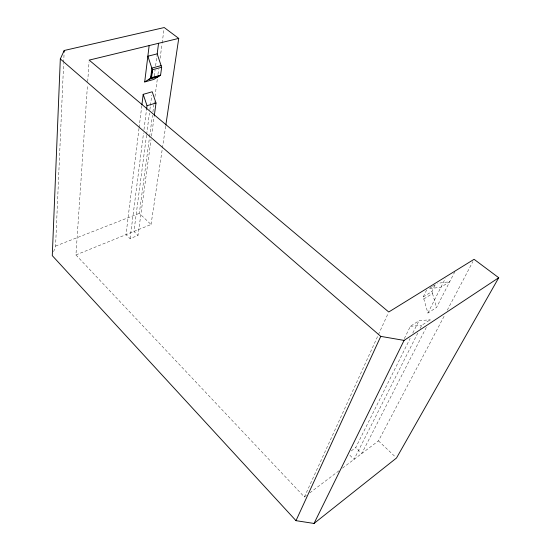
<?xml version="1.0" encoding="UTF-8"?>
<svg xmlns="http://www.w3.org/2000/svg" width="551" height="551" viewBox="0 0 551 551"><rect width="100%" height="100%" fill="white"/><g stroke="black" fill="none" stroke-linecap="round" stroke-linejoin="round"><path stroke-width="0.41" stroke-dasharray="2.75 2.07" d="M53.647 251.655L55.575 246.077L63.641 63.358M63.682 62.497L64.095 53.061M306.432 495.432L304.393 496.974L75.935 254.941L87.478 85.006M87.712 81.576L89.048 61.836M139.017 128.369L126.007 234.65L130.064 238.652L138.005 235.394L151.043 139.513M139.121 127.515L141.827 105.406M130.064 238.652L143.549 132.97M143.983 129.561L146.594 109.105M146.538 135.209L133.941 231.434L138.005 235.394M146.649 134.354L149.431 113.065M149.879 109.663L150.327 106.253M150.437 105.406L151.773 95.185M154.28 76.031L155.058 70.067M155.616 65.803L156.959 55.575M75.935 254.941L151.043 224.505L139.313 213.347L149.486 137.495M149.603 136.641L152.455 115.331M152.916 111.922L153.832 105.103M153.943 104.256L154.287 101.701M154.976 96.583L157.372 78.683M157.944 74.426L158.633 69.309M160.121 58.234L162.063 43.743M162.173 42.888L164.005 29.251M151.504 136.125L154.163 116.605M151.043 224.505L162.297 148.873M162.421 148.026L165.713 125.924M304.393 496.974L378.069 335.421M378.427 334.643L388.393 312.789M454.878 271.657L436.523 307.458L427.893 313.051L423.23 296.934L426.77 289.688M404.331 338.61L410.385 326.288L418.939 320.723L430.235 319.745L429.064 322.039M423.23 296.934L431.929 291.513L435.889 283.565M351.207 450.945L355.739 447.57L410.13 338.404M412.809 333.024L418.939 320.723M417.803 333.038L354.059 459.355L349.189 454.561M420.124 328.444L421.667 325.386L430.235 319.745M427.893 313.051L445.291 278.572M426.322 327.384L361.807 453.48L355.739 447.57M342.495 468.116L378.475 440.855L444.884 314.759M447.281 310.199L472.882 261.58M309.834 492.856L339.092 470.692M423.815 298.959L432.501 293.511L431.929 291.513M432.184 286.685L428.809 288.772L440.931 287.216L449.747 281.692L437.597 283.331M432.866 286.265L436.915 283.751M55.575 246.077L139.313 213.347M410.385 326.288L421.667 325.386M378.475 440.855L395.267 456.827M432.501 293.511L436.523 307.458"/><path stroke-width="0.83" d="M178.738 38.398L164.232 27.55L64.212 50.485L60.321 58.95L52.276 255.636L295.99 520.667L314.029 523.45L396.506 458.005L498.724 277.732L474.087 259.307L388.744 312.004L89.166 60.114L178.738 38.398L165.837 125.077M64.136 52.207L64.212 50.485M149.156 45.568L144.699 81.947L150.698 78.201L151.835 68.083L147.854 56.216L157.18 53.867L158.564 43.288M141.938 104.559L143.184 94.352L152.221 91.776L156.009 103.03L154.28 115.758M146.594 109.105L147.027 105.696L143.184 94.352M161.663 67.298L152.558 69.715L150.698 78.201L151.546 77.657L152.558 69.715L151.835 68.083L161.106 65.624L161.663 67.298L160.575 75.205L153.832 79.44L144.699 81.947M295.99 520.667L380.762 336.372L60.321 58.95M314.029 523.45L404.076 340.401L498.724 277.732M147.027 105.696L156.009 103.03M148.846 79.31L158.02 76.809M151.546 77.657L160.575 75.205M150.698 78.201L159.721 75.742M380.762 336.372L404.076 340.401M157.18 53.867L161.106 65.624"/></g></svg>
